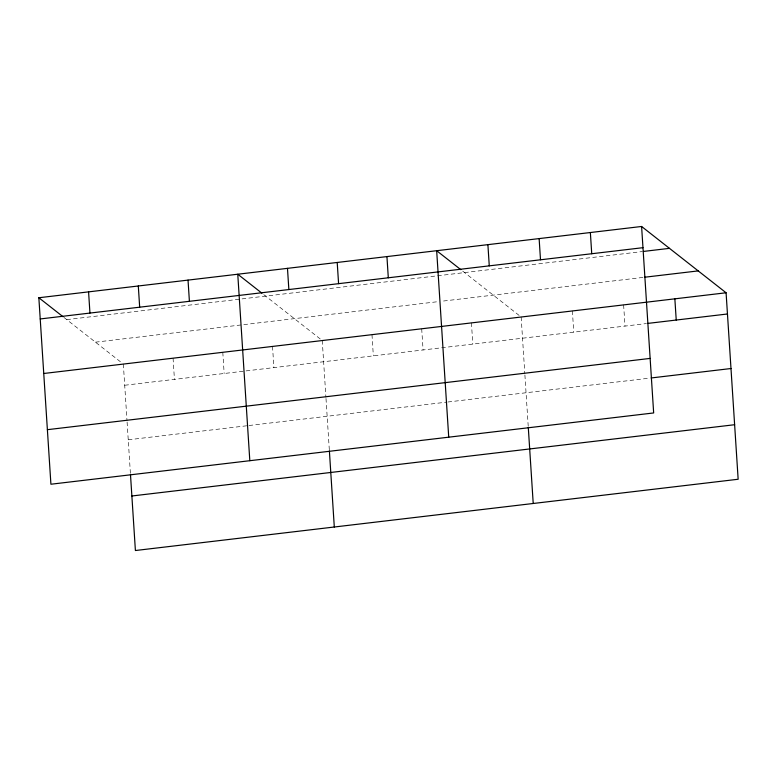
<?xml version="1.0" encoding="UTF-8"?>
<svg xmlns="http://www.w3.org/2000/svg" width="777" height="777" viewBox="0 0 777 777"><rect width="100%" height="100%" fill="white"/><g stroke="black" fill="none" stroke-linecap="round" stroke-linejoin="round"><path stroke-width="0.58" stroke-dasharray="3.88 2.91" d="M66.735 319.629L642.084 251.593M95.454 342.171L437.626 301.709M443.55 301.01L643.405 277.379M124.709 385.256L646.445 323.562M128.234 439.801L247.824 425.66M248.999 425.514L446.726 402.136M447.911 402L649.97 378.098M462.684 271.124L519.298 315.549M263.782 294.648L320.386 339.073M63.947 317.443L121.484 362.597M623.62 304.895L624.999 326.097M572.387 310.955L573.756 332.158M521.153 317.006L524.825 373.786M524.902 374.97L528.214 426.233M471.425 322.892L472.804 344.094M421.697 328.768L423.077 349.98M371.979 334.654L373.348 355.856M322.251 340.53L325.922 397.309M326 398.494L329.312 449.757M272.523 346.416L273.892 367.618M222.795 352.292L224.165 373.494M173.067 358.178L174.436 379.38M123.339 364.054L127.01 420.823M127.088 422.018L130.4 473.271"/><path stroke-width="1.17" d="M641.598 226.476L653.661 412.946L50.913 484.226L38.85 297.746L641.598 226.476L726.087 292.774L738.15 479.254L135.402 550.524L130.478 474.465M40.219 318.949L642.977 247.678M643.269 251.457L669.483 248.349M644.589 277.234L698.212 270.901M43.745 373.494L726.087 292.774M647.629 323.426L727.466 313.986M47.378 429.681L650.135 358.411M651.155 377.962L730.992 368.521M131.876 495.988L734.624 424.718M460.829 269.668L436.664 250.709L448.727 437.179M261.927 293.191L237.762 274.223L249.815 460.703M38.85 297.746L63.015 316.715M674.854 298.834L676.233 320.037M590.365 232.527L591.734 253.739M539.131 238.588L540.501 259.79M528.292 427.428L533.216 503.486M487.898 244.648L489.267 265.851M386.936 256.585L388.306 277.787M337.208 262.471L338.587 283.673M329.39 450.951L334.304 527.01M287.48 268.347L288.859 289.549M188.034 280.108L189.403 301.311M138.306 285.985L139.675 307.197M88.578 291.87L89.947 313.073"/></g></svg>
